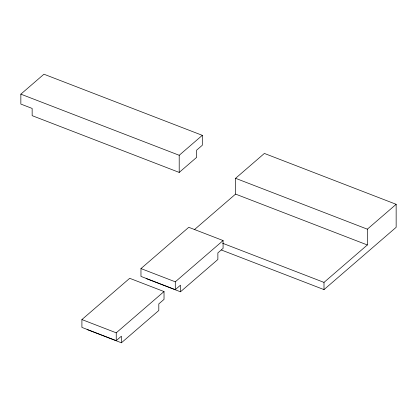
<?xml version="1.0" encoding="UTF-8"?>
<svg xmlns="http://www.w3.org/2000/svg" width="417" height="417" viewBox="0 0 417 417"><rect width="100%" height="100%" fill="white"/><g stroke="black" fill="none" stroke-linecap="round" stroke-linejoin="round"><path stroke-width="0.63" d="M20.85 94.153L43.941 74.21L202.302 135.337L202.302 145.262L196.668 150.125L196.668 157.345L179.206 172.419L32.151 115.655L32.151 108.436L20.85 104.073L20.85 94.153L179.206 155.28L202.302 135.337M194.692 229.402L235.574 194.098L235.574 178.309L264.378 153.435L396.15 204.304L396.15 227.307L323.999 289.606L221.375 249.992M121.404 342.79L121.404 336.185L116.234 340.653L81.909 327.402L81.909 319.573L129.697 278.306L164.027 291.556L164.027 299.385L158.809 303.889L158.809 310.493L121.404 342.79L87.08 329.539M180.467 291.791L180.467 285.186L175.291 289.653L140.967 276.403L140.967 268.574L188.76 227.307L223.085 240.557L223.085 248.381L217.867 252.89L217.867 259.494L180.467 291.791L146.143 278.54M116.234 340.653L116.234 332.823L164.027 291.556M175.291 289.653L175.291 281.824L223.085 240.557M323.999 289.606L323.999 282.392L367.346 244.961L367.346 229.173L396.15 204.304M235.574 178.309L367.346 229.173M235.574 194.098L367.346 244.961M222.589 243.247L323.999 282.392M140.967 268.574L175.291 281.824M81.909 319.573L116.234 332.823M179.206 155.28L179.206 172.419"/></g></svg>
